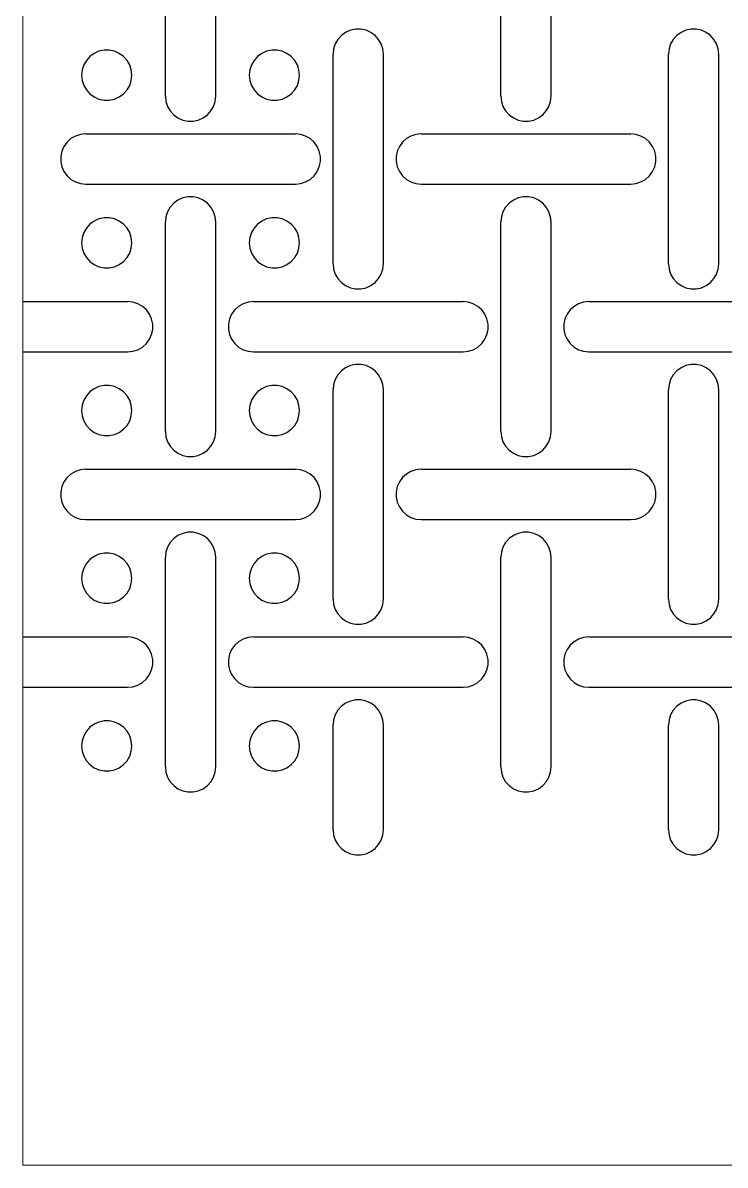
# Model space of a CAD drawing. Header units: metres. Extents: x 0 to 140, y -20 to 220.
# Drawn here: x 0 to 41.9, y -20 to 48.1 of the extents above; entities that cross this region are included whole.
import ezdxf

# ---------------------------------------------------------------- set-up
doc = ezdxf.new("R2010")
doc.units = ezdxf.units.M

msp = doc.modelspace()

# ---------------------------------------------------------------- linework, layer by layer
at = {"lineweight": 0}
for q in [(0, 220), (140, -20)]:
    msp.add_line((0, -20), q, dxfattribs=at)
for p, q in [((8.5, 43.75), (8.5, 56.25)), ((11.5, 43.75), (11.5, 56.25)), ((28.5, 43.75), (28.5, 56.25)), ((31.5, 43.75), (31.5, 56.25)), ((19.843, 47.742), (19.536, 47.677)), ((20.157, 47.742), (19.843, 47.742)), ((20.464, 47.677), (20.157, 47.742)), ((39.843, 47.742), (39.536, 47.677)), ((40.157, 47.742), (39.843, 47.742)), ((40.464, 47.677), (40.157, 47.742)), ((18.786, 47.132), (18.63, 46.86)), ((18.996, 47.365), (18.786, 47.132)), ((19.25, 47.549), (18.996, 47.365)), ((19.536, 47.677), (19.25, 47.549)), ((20.75, 47.549), (20.464, 47.677)), ((21.004, 47.365), (20.75, 47.549)), ((21.214, 47.132), (21.004, 47.365)), ((21.37, 46.86), (21.214, 47.132)), ((38.786, 47.132), (38.63, 46.86)), ((38.996, 47.365), (38.786, 47.132)), ((39.25, 47.549), (38.996, 47.365)), ((39.536, 47.677), (39.25, 47.549)), ((40.75, 47.549), (40.464, 47.677)), ((41.004, 47.365), (40.75, 47.549)), ((41.214, 47.132), (41.004, 47.365)), ((41.37, 46.86), (41.214, 47.132)), ((4.536, 46.427), (4.25, 46.299)), ((4.843, 46.492), (4.536, 46.427)), ((5.157, 46.492), (4.843, 46.492)), ((5.464, 46.427), (5.157, 46.492)), ((5.75, 46.299), (5.464, 46.427)), ((14.536, 46.427), (14.25, 46.299)), ((14.843, 46.492), (14.536, 46.427)), ((15.157, 46.492), (14.843, 46.492)), ((15.464, 46.427), (15.157, 46.492)), ((15.75, 46.299), (15.464, 46.427)), ((18.533, 46.562), (18.5, 46.25)), ((18.63, 46.86), (18.533, 46.562)), ((21.467, 46.562), (21.37, 46.86)), ((21.5, 46.25), (21.467, 46.562)), ((38.533, 46.562), (38.5, 46.25)), ((38.63, 46.86), (38.533, 46.562)), ((41.467, 46.562), (41.37, 46.86)), ((41.5, 46.25), (41.467, 46.562)), ((3.786, 45.882), (3.63, 45.61)), ((3.996, 46.115), (3.786, 45.882)), ((4.25, 46.299), (3.996, 46.115)), ((6.004, 46.115), (5.75, 46.299)), ((6.214, 45.882), (6.004, 46.115)), ((6.37, 45.61), (6.214, 45.882)), ((13.786, 45.882), (13.63, 45.61)), ((13.996, 46.115), (13.786, 45.882)), ((14.25, 46.299), (13.996, 46.115)), ((16.004, 46.115), (15.75, 46.299)), ((16.214, 45.882), (16.004, 46.115)), ((16.37, 45.61), (16.214, 45.882)), ((18.5, 33.75), (18.5, 46.25)), ((21.5, 33.75), (21.5, 46.25)), ((38.5, 33.75), (38.5, 46.25)), ((41.5, 33.75), (41.5, 46.25)), ((3.533, 45.312), (3.5, 45)), ((3.5, 45), (3.533, 44.688)), ((3.63, 45.61), (3.533, 45.312)), ((6.467, 45.312), (6.37, 45.61)), ((6.5, 45), (6.467, 45.312)), ((6.467, 44.688), (6.5, 45)), ((13.533, 45.312), (13.5, 45)), ((13.5, 45), (13.533, 44.688)), ((13.63, 45.61), (13.533, 45.312)), ((16.467, 45.312), (16.37, 45.61)), ((16.5, 45), (16.467, 45.312)), ((16.467, 44.688), (16.5, 45)), ((3.533, 44.688), (3.63, 44.39)), ((3.63, 44.39), (3.786, 44.118)), ((6.214, 44.118), (6.37, 44.39)), ((6.37, 44.39), (6.467, 44.688)), ((13.533, 44.688), (13.63, 44.39)), ((13.63, 44.39), (13.786, 44.118)), ((16.214, 44.118), (16.37, 44.39)), ((16.37, 44.39), (16.467, 44.688)), ((3.786, 44.118), (3.996, 43.885)), ((3.996, 43.885), (4.25, 43.701)), ((4.25, 43.701), (4.536, 43.573)), ((5.464, 43.573), (5.75, 43.701)), ((5.75, 43.701), (6.004, 43.885)), ((6.004, 43.885), (6.214, 44.118)), ((8.5, 43.75), (8.533, 43.438)), ((11.467, 43.438), (11.5, 43.75)), ((13.786, 44.118), (13.996, 43.885)), ((13.996, 43.885), (14.25, 43.701)), ((14.25, 43.701), (14.536, 43.573)), ((15.464, 43.573), (15.75, 43.701)), ((15.75, 43.701), (16.004, 43.885)), ((16.004, 43.885), (16.214, 44.118)), ((28.5, 43.75), (28.533, 43.438)), ((31.467, 43.438), (31.5, 43.75)), ((4.536, 43.573), (4.843, 43.508)), ((4.843, 43.508), (5.157, 43.508)), ((5.157, 43.508), (5.464, 43.573)), ((8.533, 43.438), (8.63, 43.14)), ((8.63, 43.14), (8.786, 42.868)), ((11.214, 42.868), (11.37, 43.14)), ((11.37, 43.14), (11.467, 43.438)), ((14.536, 43.573), (14.843, 43.508)), ((14.843, 43.508), (15.157, 43.508)), ((15.157, 43.508), (15.464, 43.573)), ((28.533, 43.438), (28.63, 43.14)), ((28.63, 43.14), (28.786, 42.868)), ((31.214, 42.868), (31.37, 43.14)), ((31.37, 43.14), (31.467, 43.438)), ((8.786, 42.868), (8.996, 42.635)), ((8.996, 42.635), (9.25, 42.451)), ((9.25, 42.451), (9.536, 42.323)), ((9.536, 42.323), (9.843, 42.258)), ((9.843, 42.258), (10.157, 42.258)), ((10.157, 42.258), (10.464, 42.323)), ((10.464, 42.323), (10.75, 42.451)), ((10.75, 42.451), (11.004, 42.635)), ((11.004, 42.635), (11.214, 42.868)), ((28.786, 42.868), (28.996, 42.635)), ((28.996, 42.635), (29.25, 42.451)), ((29.25, 42.451), (29.536, 42.323)), ((29.536, 42.323), (29.843, 42.258)), ((29.843, 42.258), (30.157, 42.258)), ((30.157, 42.258), (30.464, 42.323)), ((30.464, 42.323), (30.75, 42.451)), ((30.75, 42.451), (31.004, 42.635)), ((31.004, 42.635), (31.214, 42.868)), ((2.635, 41.004), (2.451, 40.75)), ((2.868, 41.214), (2.635, 41.004)), ((3.14, 41.37), (2.868, 41.214)), ((3.438, 41.467), (3.14, 41.37)), ((3.75, 41.5), (3.438, 41.467)), ((3.75, 41.5), (16.25, 41.5)), ((16.562, 41.467), (16.25, 41.5)), ((16.86, 41.37), (16.562, 41.467)), ((17.132, 41.214), (16.86, 41.37)), ((17.365, 41.004), (17.132, 41.214)), ((17.549, 40.75), (17.365, 41.004)), ((22.635, 41.004), (22.451, 40.75)), ((22.868, 41.214), (22.635, 41.004)), ((23.14, 41.37), (22.868, 41.214)), ((23.438, 41.467), (23.14, 41.37)), ((23.75, 41.5), (23.438, 41.467)), ((23.75, 41.5), (36.25, 41.5)), ((36.562, 41.467), (36.25, 41.5)), ((36.86, 41.37), (36.562, 41.467)), ((37.132, 41.214), (36.86, 41.37)), ((37.365, 41.004), (37.132, 41.214)), ((37.549, 40.75), (37.365, 41.004)), ((2.323, 40.464), (2.258, 40.157)), ((2.451, 40.75), (2.323, 40.464)), ((17.677, 40.464), (17.549, 40.75)), ((17.742, 40.157), (17.677, 40.464)), ((22.323, 40.464), (22.258, 40.157)), ((22.451, 40.75), (22.323, 40.464)), ((37.677, 40.464), (37.549, 40.75)), ((37.742, 40.157), (37.677, 40.464)), ((2.258, 40.157), (2.258, 39.843)), ((2.258, 39.843), (2.323, 39.536)), ((2.323, 39.536), (2.451, 39.25)), ((17.549, 39.25), (17.677, 39.536)), ((17.677, 39.536), (17.742, 39.843)), ((17.742, 39.843), (17.742, 40.157)), ((22.258, 40.157), (22.258, 39.843)), ((22.258, 39.843), (22.323, 39.536)), ((22.323, 39.536), (22.451, 39.25)), ((37.549, 39.25), (37.677, 39.536)), ((37.677, 39.536), (37.742, 39.843)), ((37.742, 39.843), (37.742, 40.157)), ((2.451, 39.25), (2.635, 38.996)), ((2.635, 38.996), (2.868, 38.786)), ((17.132, 38.786), (17.365, 38.996)), ((17.365, 38.996), (17.549, 39.25)), ((22.451, 39.25), (22.635, 38.996)), ((22.635, 38.996), (22.868, 38.786)), ((37.132, 38.786), (37.365, 38.996)), ((37.365, 38.996), (37.549, 39.25)), ((2.868, 38.786), (3.14, 38.63)), ((3.14, 38.63), (3.438, 38.533)), ((3.438, 38.533), (3.75, 38.5)), ((3.75, 38.5), (16.25, 38.5)), ((16.25, 38.5), (16.562, 38.533)), ((16.562, 38.533), (16.86, 38.63)), ((16.86, 38.63), (17.132, 38.786)), ((22.868, 38.786), (23.14, 38.63)), ((23.14, 38.63), (23.438, 38.533)), ((23.438, 38.533), (23.75, 38.5)), ((23.75, 38.5), (36.25, 38.5)), ((36.25, 38.5), (36.562, 38.533)), ((36.562, 38.533), (36.86, 38.63)), ((36.86, 38.63), (37.132, 38.786)), ((9.25, 37.549), (8.996, 37.365)), ((9.536, 37.677), (9.25, 37.549)), ((9.843, 37.742), (9.536, 37.677)), ((10.157, 37.742), (9.843, 37.742)), ((10.464, 37.677), (10.157, 37.742)), ((10.75, 37.549), (10.464, 37.677)), ((11.004, 37.365), (10.75, 37.549)), ((29.25, 37.549), (28.996, 37.365)), ((29.536, 37.677), (29.25, 37.549)), ((29.843, 37.742), (29.536, 37.677)), ((30.157, 37.742), (29.843, 37.742)), ((30.464, 37.677), (30.157, 37.742)), ((30.75, 37.549), (30.464, 37.677)), ((31.004, 37.365), (30.75, 37.549)), ((8.63, 36.86), (8.533, 36.562)), ((8.786, 37.132), (8.63, 36.86)), ((8.996, 37.365), (8.786, 37.132)), ((11.214, 37.132), (11.004, 37.365)), ((11.37, 36.86), (11.214, 37.132)), ((11.467, 36.562), (11.37, 36.86)), ((28.63, 36.86), (28.533, 36.562)), ((28.786, 37.132), (28.63, 36.86)), ((28.996, 37.365), (28.786, 37.132)), ((31.214, 37.132), (31.004, 37.365)), ((31.37, 36.86), (31.214, 37.132)), ((31.467, 36.562), (31.37, 36.86)), ((3.996, 36.115), (3.786, 35.882)), ((4.25, 36.299), (3.996, 36.115)), ((4.536, 36.427), (4.25, 36.299)), ((4.843, 36.492), (4.536, 36.427)), ((5.157, 36.492), (4.843, 36.492)), ((5.464, 36.427), (5.157, 36.492)), ((5.75, 36.299), (5.464, 36.427)), ((6.004, 36.115), (5.75, 36.299)), ((6.214, 35.882), (6.004, 36.115)), ((8.533, 36.562), (8.5, 36.25)), ((8.5, 23.75), (8.5, 36.25)), ((11.5, 36.25), (11.467, 36.562)), ((11.5, 23.75), (11.5, 36.25)), ((13.996, 36.115), (13.786, 35.882)), ((14.25, 36.299), (13.996, 36.115)), ((14.536, 36.427), (14.25, 36.299)), ((14.843, 36.492), (14.536, 36.427)), ((15.157, 36.492), (14.843, 36.492)), ((15.464, 36.427), (15.157, 36.492)), ((15.75, 36.299), (15.464, 36.427)), ((16.004, 36.115), (15.75, 36.299)), ((16.214, 35.882), (16.004, 36.115)), ((28.533, 36.562), (28.5, 36.25)), ((28.5, 23.75), (28.5, 36.25)), ((31.5, 36.25), (31.467, 36.562)), ((31.5, 23.75), (31.5, 36.25)), ((3.63, 35.61), (3.533, 35.312)), ((3.786, 35.882), (3.63, 35.61)), ((6.37, 35.61), (6.214, 35.882)), ((6.467, 35.312), (6.37, 35.61)), ((13.63, 35.61), (13.533, 35.312)), ((13.786, 35.882), (13.63, 35.61)), ((16.37, 35.61), (16.214, 35.882)), ((16.467, 35.312), (16.37, 35.61)), ((3.533, 35.312), (3.5, 35)), ((3.5, 35), (3.533, 34.688)), ((6.5, 35), (6.467, 35.312)), ((6.467, 34.688), (6.5, 35)), ((13.533, 35.312), (13.5, 35)), ((13.5, 35), (13.533, 34.688)), ((16.5, 35), (16.467, 35.312)), ((16.467, 34.688), (16.5, 35)), ((3.533, 34.688), (3.63, 34.39)), ((3.63, 34.39), (3.786, 34.118)), ((3.786, 34.118), (3.996, 33.885)), ((6.004, 33.885), (6.214, 34.118)), ((6.214, 34.118), (6.37, 34.39)), ((6.37, 34.39), (6.467, 34.688)), ((13.533, 34.688), (13.63, 34.39)), ((13.63, 34.39), (13.786, 34.118)), ((13.786, 34.118), (13.996, 33.885)), ((16.004, 33.885), (16.214, 34.118)), ((16.214, 34.118), (16.37, 34.39)), ((16.37, 34.39), (16.467, 34.688)), ((3.996, 33.885), (4.25, 33.701)), ((4.25, 33.701), (4.536, 33.573)), ((4.536, 33.573), (4.843, 33.508)), ((4.843, 33.508), (5.157, 33.508)), ((5.157, 33.508), (5.464, 33.573)), ((5.464, 33.573), (5.75, 33.701)), ((5.75, 33.701), (6.004, 33.885)), ((13.996, 33.885), (14.25, 33.701)), ((14.25, 33.701), (14.536, 33.573)), ((14.536, 33.573), (14.843, 33.508)), ((14.843, 33.508), (15.157, 33.508)), ((15.157, 33.508), (15.464, 33.573)), ((15.464, 33.573), (15.75, 33.701)), ((15.75, 33.701), (16.004, 33.885)), ((18.5, 33.75), (18.533, 33.438)), ((18.533, 33.438), (18.63, 33.14)), ((21.37, 33.14), (21.467, 33.438)), ((21.467, 33.438), (21.5, 33.75)), ((38.5, 33.75), (38.533, 33.438)), ((38.533, 33.438), (38.63, 33.14)), ((41.37, 33.14), (41.467, 33.438)), ((41.467, 33.438), (41.5, 33.75)), ((18.63, 33.14), (18.786, 32.868)), ((18.786, 32.868), (18.996, 32.635)), ((21.004, 32.635), (21.214, 32.868)), ((21.214, 32.868), (21.37, 33.14)), ((38.63, 33.14), (38.786, 32.868)), ((38.786, 32.868), (38.996, 32.635)), ((41.004, 32.635), (41.214, 32.868)), ((41.214, 32.868), (41.37, 33.14)), ((18.996, 32.635), (19.25, 32.451)), ((19.25, 32.451), (19.536, 32.323)), ((19.536, 32.323), (19.843, 32.258)), ((19.843, 32.258), (20.157, 32.258)), ((20.157, 32.258), (20.464, 32.323)), ((20.464, 32.323), (20.75, 32.451)), ((20.75, 32.451), (21.004, 32.635)), ((38.996, 32.635), (39.25, 32.451)), ((39.25, 32.451), (39.536, 32.323)), ((39.536, 32.323), (39.843, 32.258)), ((39.843, 32.258), (40.157, 32.258)), ((40.157, 32.258), (40.464, 32.323)), ((40.464, 32.323), (40.75, 32.451)), ((40.75, 32.451), (41.004, 32.635)), ((0, 31.5), (6.25, 31.5)), ((6.562, 31.467), (6.25, 31.5)), ((6.86, 31.37), (6.562, 31.467)), ((7.132, 31.214), (6.86, 31.37)), ((13.14, 31.37), (12.868, 31.214)), ((13.438, 31.467), (13.14, 31.37)), ((13.75, 31.5), (13.438, 31.467)), ((13.75, 31.5), (26.25, 31.5)), ((26.562, 31.467), (26.25, 31.5)), ((26.86, 31.37), (26.562, 31.467)), ((27.132, 31.214), (26.86, 31.37)), ((33.14, 31.37), (32.868, 31.214)), ((33.438, 31.467), (33.14, 31.37)), ((33.75, 31.5), (33.438, 31.467)), ((33.75, 31.5), (46.25, 31.5)), ((7.365, 31.004), (7.132, 31.214)), ((7.549, 30.75), (7.365, 31.004)), ((7.677, 30.464), (7.549, 30.75)), ((12.451, 30.75), (12.323, 30.464)), ((12.635, 31.004), (12.451, 30.75)), ((12.868, 31.214), (12.635, 31.004)), ((27.365, 31.004), (27.132, 31.214)), ((27.549, 30.75), (27.365, 31.004)), ((27.677, 30.464), (27.549, 30.75)), ((32.451, 30.75), (32.323, 30.464)), ((32.635, 31.004), (32.451, 30.75)), ((32.868, 31.214), (32.635, 31.004)), ((7.742, 30.157), (7.677, 30.464)), ((7.742, 29.843), (7.742, 30.157)), ((12.323, 30.464), (12.258, 30.157)), ((12.258, 30.157), (12.258, 29.843)), ((27.742, 30.157), (27.677, 30.464)), ((27.742, 29.843), (27.742, 30.157)), ((32.323, 30.464), (32.258, 30.157)), ((32.258, 30.157), (32.258, 29.843)), ((7.549, 29.25), (7.677, 29.536)), ((7.677, 29.536), (7.742, 29.843)), ((12.258, 29.843), (12.323, 29.536)), ((12.323, 29.536), (12.451, 29.25)), ((27.549, 29.25), (27.677, 29.536)), ((27.677, 29.536), (27.742, 29.843)), ((32.258, 29.843), (32.323, 29.536)), ((32.323, 29.536), (32.451, 29.25)), ((6.562, 28.533), (6.86, 28.63)), ((6.86, 28.63), (7.132, 28.786)), ((7.132, 28.786), (7.365, 28.996)), ((7.365, 28.996), (7.549, 29.25)), ((12.451, 29.25), (12.635, 28.996)), ((12.635, 28.996), (12.868, 28.786)), ((12.868, 28.786), (13.14, 28.63)), ((13.14, 28.63), (13.438, 28.533)), ((26.562, 28.533), (26.86, 28.63)), ((26.86, 28.63), (27.132, 28.786)), ((27.132, 28.786), (27.365, 28.996)), ((27.365, 28.996), (27.549, 29.25)), ((32.451, 29.25), (32.635, 28.996)), ((32.635, 28.996), (32.868, 28.786)), ((32.868, 28.786), (33.14, 28.63)), ((33.14, 28.63), (33.438, 28.533)), ((0, 28.5), (6.25, 28.5)), ((6.25, 28.5), (6.562, 28.533)), ((13.438, 28.533), (13.75, 28.5)), ((13.75, 28.5), (26.25, 28.5)), ((26.25, 28.5), (26.562, 28.533)), ((33.438, 28.533), (33.75, 28.5)), ((33.75, 28.5), (46.25, 28.5)), ((18.996, 27.365), (18.786, 27.132)), ((19.25, 27.549), (18.996, 27.365)), ((19.536, 27.677), (19.25, 27.549)), ((19.843, 27.742), (19.536, 27.677)), ((20.157, 27.742), (19.843, 27.742)), ((20.464, 27.677), (20.157, 27.742)), ((20.75, 27.549), (20.464, 27.677)), ((21.004, 27.365), (20.75, 27.549)), ((21.214, 27.132), (21.004, 27.365)), ((38.996, 27.365), (38.786, 27.132)), ((39.25, 27.549), (38.996, 27.365)), ((39.536, 27.677), (39.25, 27.549)), ((39.843, 27.742), (39.536, 27.677)), ((40.157, 27.742), (39.843, 27.742)), ((40.464, 27.677), (40.157, 27.742)), ((40.75, 27.549), (40.464, 27.677)), ((41.004, 27.365), (40.75, 27.549)), ((41.214, 27.132), (41.004, 27.365)), ((18.63, 26.86), (18.533, 26.562)), ((18.786, 27.132), (18.63, 26.86)), ((21.37, 26.86), (21.214, 27.132)), ((21.467, 26.562), (21.37, 26.86)), ((38.63, 26.86), (38.533, 26.562)), ((38.786, 27.132), (38.63, 26.86)), ((41.37, 26.86), (41.214, 27.132)), ((41.467, 26.562), (41.37, 26.86)), ((3.996, 26.115), (3.786, 25.882)), ((4.25, 26.299), (3.996, 26.115)), ((4.536, 26.427), (4.25, 26.299)), ((4.843, 26.492), (4.536, 26.427)), ((5.157, 26.492), (4.843, 26.492)), ((5.464, 26.427), (5.157, 26.492)), ((5.75, 26.299), (5.464, 26.427)), ((6.004, 26.115), (5.75, 26.299)), ((6.214, 25.882), (6.004, 26.115)), ((13.996, 26.115), (13.786, 25.882)), ((14.25, 26.299), (13.996, 26.115)), ((14.536, 26.427), (14.25, 26.299)), ((14.843, 26.492), (14.536, 26.427)), ((15.157, 26.492), (14.843, 26.492)), ((15.464, 26.427), (15.157, 26.492)), ((15.75, 26.299), (15.464, 26.427)), ((16.004, 26.115), (15.75, 26.299)), ((16.214, 25.882), (16.004, 26.115)), ((18.533, 26.562), (18.5, 26.25)), ((18.5, 13.75), (18.5, 26.25)), ((21.5, 26.25), (21.467, 26.562)), ((21.5, 13.75), (21.5, 26.25)), ((38.533, 26.562), (38.5, 26.25)), ((38.5, 13.75), (38.5, 26.25)), ((41.5, 26.25), (41.467, 26.562)), ((41.5, 13.75), (41.5, 26.25)), ((3.533, 25.312), (3.5, 25)), ((3.63, 25.61), (3.533, 25.312)), ((3.786, 25.882), (3.63, 25.61)), ((6.37, 25.61), (6.214, 25.882)), ((6.467, 25.312), (6.37, 25.61)), ((6.5, 25), (6.467, 25.312)), ((13.533, 25.312), (13.5, 25)), ((13.63, 25.61), (13.533, 25.312)), ((13.786, 25.882), (13.63, 25.61)), ((16.37, 25.61), (16.214, 25.882)), ((16.467, 25.312), (16.37, 25.61)), ((16.5, 25), (16.467, 25.312)), ((3.5, 25), (3.533, 24.688)), ((3.533, 24.688), (3.63, 24.39)), ((6.37, 24.39), (6.467, 24.688)), ((6.467, 24.688), (6.5, 25)), ((13.5, 25), (13.533, 24.688)), ((13.533, 24.688), (13.63, 24.39)), ((16.37, 24.39), (16.467, 24.688)), ((16.467, 24.688), (16.5, 25)), ((3.63, 24.39), (3.786, 24.118)), ((3.786, 24.118), (3.996, 23.885)), ((3.996, 23.885), (4.25, 23.701)), ((5.75, 23.701), (6.004, 23.885)), ((6.004, 23.885), (6.214, 24.118)), ((6.214, 24.118), (6.37, 24.39)), ((13.63, 24.39), (13.786, 24.118)), ((13.786, 24.118), (13.996, 23.885)), ((13.996, 23.885), (14.25, 23.701)), ((15.75, 23.701), (16.004, 23.885)), ((16.004, 23.885), (16.214, 24.118)), ((16.214, 24.118), (16.37, 24.39)), ((4.25, 23.701), (4.536, 23.573)), ((4.536, 23.573), (4.843, 23.508)), ((4.843, 23.508), (5.157, 23.508)), ((5.157, 23.508), (5.464, 23.573)), ((5.464, 23.573), (5.75, 23.701)), ((8.5, 23.75), (8.533, 23.438)), ((8.533, 23.438), (8.63, 23.14)), ((11.37, 23.14), (11.467, 23.438)), ((11.467, 23.438), (11.5, 23.75)), ((14.25, 23.701), (14.536, 23.573)), ((14.536, 23.573), (14.843, 23.508)), ((14.843, 23.508), (15.157, 23.508)), ((15.157, 23.508), (15.464, 23.573)), ((15.464, 23.573), (15.75, 23.701)), ((28.5, 23.75), (28.533, 23.438)), ((28.533, 23.438), (28.63, 23.14)), ((31.37, 23.14), (31.467, 23.438)), ((31.467, 23.438), (31.5, 23.75)), ((8.63, 23.14), (8.786, 22.868)), ((8.786, 22.868), (8.996, 22.635)), ((8.996, 22.635), (9.25, 22.451)), ((10.75, 22.451), (11.004, 22.635)), ((11.004, 22.635), (11.214, 22.868)), ((11.214, 22.868), (11.37, 23.14)), ((28.63, 23.14), (28.786, 22.868)), ((28.786, 22.868), (28.996, 22.635)), ((28.996, 22.635), (29.25, 22.451)), ((30.75, 22.451), (31.004, 22.635)), ((31.004, 22.635), (31.214, 22.868)), ((31.214, 22.868), (31.37, 23.14)), ((9.25, 22.451), (9.536, 22.323)), ((9.536, 22.323), (9.843, 22.258)), ((9.843, 22.258), (10.157, 22.258)), ((10.157, 22.258), (10.464, 22.323)), ((10.464, 22.323), (10.75, 22.451)), ((29.25, 22.451), (29.536, 22.323)), ((29.536, 22.323), (29.843, 22.258)), ((29.843, 22.258), (30.157, 22.258)), ((30.157, 22.258), (30.464, 22.323)), ((30.464, 22.323), (30.75, 22.451)), ((2.868, 21.214), (2.635, 21.004)), ((3.14, 21.37), (2.868, 21.214)), ((3.438, 21.467), (3.14, 21.37)), ((3.75, 21.5), (3.438, 21.467)), ((3.75, 21.5), (16.25, 21.5)), ((16.562, 21.467), (16.25, 21.5)), ((16.86, 21.37), (16.562, 21.467)), ((17.132, 21.214), (16.86, 21.37)), ((17.365, 21.004), (17.132, 21.214)), ((22.868, 21.214), (22.635, 21.004)), ((23.14, 21.37), (22.868, 21.214)), ((23.438, 21.467), (23.14, 21.37)), ((23.75, 21.5), (23.438, 21.467)), ((23.75, 21.5), (36.25, 21.5)), ((36.562, 21.467), (36.25, 21.5)), ((36.86, 21.37), (36.562, 21.467)), ((37.132, 21.214), (36.86, 21.37)), ((37.365, 21.004), (37.132, 21.214)), ((2.323, 20.464), (2.258, 20.157)), ((2.451, 20.75), (2.323, 20.464)), ((2.635, 21.004), (2.451, 20.75)), ((17.549, 20.75), (17.365, 21.004)), ((17.677, 20.464), (17.549, 20.75)), ((17.742, 20.157), (17.677, 20.464)), ((22.323, 20.464), (22.258, 20.157)), ((22.451, 20.75), (22.323, 20.464)), ((22.635, 21.004), (22.451, 20.75)), ((37.549, 20.75), (37.365, 21.004)), ((37.677, 20.464), (37.549, 20.75)), ((37.742, 20.157), (37.677, 20.464)), ((2.258, 20.157), (2.258, 19.843)), ((2.258, 19.843), (2.323, 19.536)), ((17.677, 19.536), (17.742, 19.843)), ((17.742, 19.843), (17.742, 20.157)), ((22.258, 20.157), (22.258, 19.843)), ((22.258, 19.843), (22.323, 19.536)), ((37.677, 19.536), (37.742, 19.843)), ((37.742, 19.843), (37.742, 20.157)), ((2.323, 19.536), (2.451, 19.25)), ((2.451, 19.25), (2.635, 18.996)), ((17.365, 18.996), (17.549, 19.25)), ((17.549, 19.25), (17.677, 19.536)), ((22.323, 19.536), (22.451, 19.25)), ((22.451, 19.25), (22.635, 18.996)), ((37.365, 18.996), (37.549, 19.25)), ((37.549, 19.25), (37.677, 19.536)), ((2.635, 18.996), (2.868, 18.786)), ((2.868, 18.786), (3.14, 18.63)), ((3.14, 18.63), (3.438, 18.533)), ((3.438, 18.533), (3.75, 18.5)), ((3.75, 18.5), (16.25, 18.5)), ((16.25, 18.5), (16.562, 18.533)), ((16.562, 18.533), (16.86, 18.63)), ((16.86, 18.63), (17.132, 18.786)), ((17.132, 18.786), (17.365, 18.996)), ((22.635, 18.996), (22.868, 18.786)), ((22.868, 18.786), (23.14, 18.63)), ((23.14, 18.63), (23.438, 18.533)), ((23.438, 18.533), (23.75, 18.5)), ((23.75, 18.5), (36.25, 18.5)), ((36.25, 18.5), (36.562, 18.533)), ((36.562, 18.533), (36.86, 18.63)), ((36.86, 18.63), (37.132, 18.786)), ((37.132, 18.786), (37.365, 18.996)), ((9.843, 17.742), (9.536, 17.677)), ((10.157, 17.742), (9.843, 17.742)), ((10.464, 17.677), (10.157, 17.742)), ((29.843, 17.742), (29.536, 17.677)), ((30.157, 17.742), (29.843, 17.742)), ((30.464, 17.677), (30.157, 17.742)), ((8.786, 17.132), (8.63, 16.86)), ((8.996, 17.365), (8.786, 17.132)), ((9.25, 17.549), (8.996, 17.365)), ((9.536, 17.677), (9.25, 17.549)), ((10.75, 17.549), (10.464, 17.677)), ((11.004, 17.365), (10.75, 17.549)), ((11.214, 17.132), (11.004, 17.365)), ((11.37, 16.86), (11.214, 17.132)), ((28.786, 17.132), (28.63, 16.86)), ((28.996, 17.365), (28.786, 17.132)), ((29.25, 17.549), (28.996, 17.365)), ((29.536, 17.677), (29.25, 17.549)), ((30.75, 17.549), (30.464, 17.677)), ((31.004, 17.365), (30.75, 17.549)), ((31.214, 17.132), (31.004, 17.365)), ((31.37, 16.86), (31.214, 17.132)), ((4.536, 16.427), (4.25, 16.299)), ((4.843, 16.492), (4.536, 16.427)), ((5.157, 16.492), (4.843, 16.492)), ((5.464, 16.427), (5.157, 16.492)), ((5.75, 16.299), (5.464, 16.427)), ((8.533, 16.562), (8.5, 16.25)), ((8.63, 16.86), (8.533, 16.562)), ((11.467, 16.562), (11.37, 16.86)), ((11.5, 16.25), (11.467, 16.562)), ((14.536, 16.427), (14.25, 16.299)), ((14.843, 16.492), (14.536, 16.427)), ((15.157, 16.492), (14.843, 16.492)), ((15.464, 16.427), (15.157, 16.492)), ((15.75, 16.299), (15.464, 16.427)), ((28.533, 16.562), (28.5, 16.25)), ((28.63, 16.86), (28.533, 16.562)), ((31.467, 16.562), (31.37, 16.86)), ((31.5, 16.25), (31.467, 16.562)), ((3.786, 15.882), (3.63, 15.61)), ((3.996, 16.115), (3.786, 15.882)), ((4.25, 16.299), (3.996, 16.115)), ((6.004, 16.115), (5.75, 16.299)), ((6.214, 15.882), (6.004, 16.115)), ((6.37, 15.61), (6.214, 15.882)), ((8.5, 3.75), (8.5, 16.25)), ((11.5, 3.75), (11.5, 16.25)), ((13.786, 15.882), (13.63, 15.61)), ((13.996, 16.115), (13.786, 15.882)), ((14.25, 16.299), (13.996, 16.115)), ((16.004, 16.115), (15.75, 16.299)), ((16.214, 15.882), (16.004, 16.115)), ((16.37, 15.61), (16.214, 15.882)), ((28.5, 3.75), (28.5, 16.25)), ((31.5, 3.75), (31.5, 16.25)), ((3.533, 15.312), (3.5, 15)), ((3.5, 15), (3.533, 14.688)), ((3.63, 15.61), (3.533, 15.312)), ((6.467, 15.312), (6.37, 15.61)), ((6.5, 15), (6.467, 15.312)), ((6.467, 14.688), (6.5, 15)), ((13.533, 15.312), (13.5, 15)), ((13.5, 15), (13.533, 14.688)), ((13.63, 15.61), (13.533, 15.312)), ((16.467, 15.312), (16.37, 15.61)), ((16.5, 15), (16.467, 15.312)), ((16.467, 14.688), (16.5, 15)), ((3.533, 14.688), (3.63, 14.39)), ((3.63, 14.39), (3.786, 14.118)), ((6.214, 14.118), (6.37, 14.39)), ((6.37, 14.39), (6.467, 14.688)), ((13.533, 14.688), (13.63, 14.39)), ((13.63, 14.39), (13.786, 14.118)), ((16.214, 14.118), (16.37, 14.39)), ((16.37, 14.39), (16.467, 14.688)), ((3.786, 14.118), (3.996, 13.885)), ((3.996, 13.885), (4.25, 13.701)), ((4.25, 13.701), (4.536, 13.573)), ((5.464, 13.573), (5.75, 13.701)), ((5.75, 13.701), (6.004, 13.885)), ((6.004, 13.885), (6.214, 14.118)), ((13.786, 14.118), (13.996, 13.885)), ((13.996, 13.885), (14.25, 13.701)), ((14.25, 13.701), (14.536, 13.573)), ((15.464, 13.573), (15.75, 13.701)), ((15.75, 13.701), (16.004, 13.885)), ((16.004, 13.885), (16.214, 14.118)), ((18.5, 13.75), (18.533, 13.438)), ((21.467, 13.438), (21.5, 13.75)), ((38.5, 13.75), (38.533, 13.438)), ((41.467, 13.438), (41.5, 13.75)), ((4.536, 13.573), (4.843, 13.508)), ((4.843, 13.508), (5.157, 13.508)), ((5.157, 13.508), (5.464, 13.573)), ((14.536, 13.573), (14.843, 13.508)), ((14.843, 13.508), (15.157, 13.508)), ((15.157, 13.508), (15.464, 13.573)), ((18.533, 13.438), (18.63, 13.14)), ((18.63, 13.14), (18.786, 12.868)), ((21.214, 12.868), (21.37, 13.14)), ((21.37, 13.14), (21.467, 13.438)), ((38.533, 13.438), (38.63, 13.14)), ((38.63, 13.14), (38.786, 12.868)), ((41.214, 12.868), (41.37, 13.14)), ((41.37, 13.14), (41.467, 13.438)), ((18.786, 12.868), (18.996, 12.635)), ((18.996, 12.635), (19.25, 12.451)), ((19.25, 12.451), (19.536, 12.323)), ((19.536, 12.323), (19.843, 12.258)), ((20.157, 12.258), (20.464, 12.323)), ((20.464, 12.323), (20.75, 12.451)), ((20.75, 12.451), (21.004, 12.635)), ((21.004, 12.635), (21.214, 12.868)), ((38.786, 12.868), (38.996, 12.635)), ((38.996, 12.635), (39.25, 12.451)), ((39.25, 12.451), (39.536, 12.323)), ((39.536, 12.323), (39.843, 12.258)), ((40.157, 12.258), (40.464, 12.323)), ((40.464, 12.323), (40.75, 12.451)), ((40.75, 12.451), (41.004, 12.635)), ((41.004, 12.635), (41.214, 12.868)), ((19.843, 12.258), (20.157, 12.258)), ((39.843, 12.258), (40.157, 12.258)), ((0, 11.5), (6.25, 11.5)), ((6.562, 11.467), (6.25, 11.5)), ((6.86, 11.37), (6.562, 11.467)), ((7.132, 11.214), (6.86, 11.37)), ((7.365, 11.004), (7.132, 11.214)), ((7.549, 10.75), (7.365, 11.004)), ((12.635, 11.004), (12.451, 10.75)), ((12.868, 11.214), (12.635, 11.004)), ((13.14, 11.37), (12.868, 11.214)), ((13.438, 11.467), (13.14, 11.37)), ((13.75, 11.5), (13.438, 11.467)), ((13.75, 11.5), (26.25, 11.5)), ((26.562, 11.467), (26.25, 11.5)), ((26.86, 11.37), (26.562, 11.467)), ((27.132, 11.214), (26.86, 11.37)), ((27.365, 11.004), (27.132, 11.214)), ((27.549, 10.75), (27.365, 11.004)), ((32.635, 11.004), (32.451, 10.75)), ((32.868, 11.214), (32.635, 11.004)), ((33.14, 11.37), (32.868, 11.214)), ((33.438, 11.467), (33.14, 11.37)), ((33.75, 11.5), (33.438, 11.467)), ((33.75, 11.5), (46.25, 11.5)), ((7.677, 10.464), (7.549, 10.75)), ((7.742, 10.157), (7.677, 10.464)), ((12.323, 10.464), (12.258, 10.157)), ((12.451, 10.75), (12.323, 10.464)), ((27.677, 10.464), (27.549, 10.75)), ((27.742, 10.157), (27.677, 10.464)), ((32.323, 10.464), (32.258, 10.157)), ((32.451, 10.75), (32.323, 10.464)), ((7.677, 9.536), (7.742, 9.843)), ((7.742, 9.843), (7.742, 10.157)), ((12.258, 10.157), (12.258, 9.843)), ((12.258, 9.843), (12.323, 9.536)), ((27.677, 9.536), (27.742, 9.843)), ((27.742, 9.843), (27.742, 10.157)), ((32.258, 10.157), (32.258, 9.843)), ((32.258, 9.843), (32.323, 9.536)), ((7.132, 8.786), (7.365, 8.996)), ((7.365, 8.996), (7.549, 9.25)), ((7.549, 9.25), (7.677, 9.536)), ((12.323, 9.536), (12.451, 9.25)), ((12.451, 9.25), (12.635, 8.996)), ((12.635, 8.996), (12.868, 8.786)), ((27.132, 8.786), (27.365, 8.996)), ((27.365, 8.996), (27.549, 9.25)), ((27.549, 9.25), (27.677, 9.536)), ((32.323, 9.536), (32.451, 9.25)), ((32.451, 9.25), (32.635, 8.996)), ((32.635, 8.996), (32.868, 8.786)), ((0, 8.5), (6.25, 8.5)), ((6.25, 8.5), (6.562, 8.533)), ((6.562, 8.533), (6.86, 8.63)), ((6.86, 8.63), (7.132, 8.786)), ((12.868, 8.786), (13.14, 8.63)), ((13.14, 8.63), (13.438, 8.533)), ((13.438, 8.533), (13.75, 8.5)), ((13.75, 8.5), (26.25, 8.5)), ((26.25, 8.5), (26.562, 8.533)), ((26.562, 8.533), (26.86, 8.63)), ((26.86, 8.63), (27.132, 8.786)), ((32.868, 8.786), (33.14, 8.63)), ((33.14, 8.63), (33.438, 8.533)), ((33.438, 8.533), (33.75, 8.5)), ((33.75, 8.5), (46.25, 8.5)), ((19.25, 7.549), (18.996, 7.365)), ((19.536, 7.677), (19.25, 7.549)), ((19.843, 7.742), (19.536, 7.677)), ((20.157, 7.742), (19.843, 7.742)), ((20.464, 7.677), (20.157, 7.742)), ((20.75, 7.549), (20.464, 7.677)), ((21.004, 7.365), (20.75, 7.549)), ((39.25, 7.549), (38.996, 7.365)), ((39.536, 7.677), (39.25, 7.549)), ((39.843, 7.742), (39.536, 7.677)), ((40.157, 7.742), (39.843, 7.742)), ((40.464, 7.677), (40.157, 7.742)), ((40.75, 7.549), (40.464, 7.677)), ((41.004, 7.365), (40.75, 7.549)), ((18.63, 6.86), (18.533, 6.562)), ((18.786, 7.132), (18.63, 6.86)), ((18.996, 7.365), (18.786, 7.132)), ((21.214, 7.132), (21.004, 7.365)), ((21.37, 6.86), (21.214, 7.132)), ((21.467, 6.562), (21.37, 6.86)), ((38.63, 6.86), (38.533, 6.562)), ((38.786, 7.132), (38.63, 6.86)), ((38.996, 7.365), (38.786, 7.132)), ((41.214, 7.132), (41.004, 7.365)), ((41.37, 6.86), (41.214, 7.132)), ((41.467, 6.562), (41.37, 6.86)), ((4.25, 6.299), (3.996, 6.115)), ((4.536, 6.427), (4.25, 6.299)), ((4.843, 6.492), (4.536, 6.427)), ((5.157, 6.492), (4.843, 6.492)), ((5.464, 6.427), (5.157, 6.492)), ((5.75, 6.299), (5.464, 6.427)), ((6.004, 6.115), (5.75, 6.299)), ((14.25, 6.299), (13.996, 6.115)), ((14.536, 6.427), (14.25, 6.299)), ((14.843, 6.492), (14.536, 6.427)), ((15.157, 6.492), (14.843, 6.492)), ((15.464, 6.427), (15.157, 6.492)), ((15.75, 6.299), (15.464, 6.427)), ((16.004, 6.115), (15.75, 6.299)), ((18.533, 6.562), (18.5, 6.25)), ((18.5, 0), (18.5, 6.25)), ((21.5, 6.25), (21.467, 6.562)), ((21.5, 0), (21.5, 6.25)), ((38.533, 6.562), (38.5, 6.25)), ((38.5, 0), (38.5, 6.25)), ((41.5, 6.25), (41.467, 6.562)), ((41.5, 0), (41.5, 6.25)), ((3.63, 5.61), (3.533, 5.312)), ((3.786, 5.882), (3.63, 5.61)), ((3.996, 6.115), (3.786, 5.882)), ((6.214, 5.882), (6.004, 6.115)), ((6.37, 5.61), (6.214, 5.882)), ((6.467, 5.312), (6.37, 5.61)), ((13.63, 5.61), (13.533, 5.312)), ((13.786, 5.882), (13.63, 5.61)), ((13.996, 6.115), (13.786, 5.882)), ((16.214, 5.882), (16.004, 6.115)), ((16.37, 5.61), (16.214, 5.882)), ((16.467, 5.312), (16.37, 5.61)), ((3.533, 5.312), (3.5, 5)), ((3.5, 5), (3.533, 4.688)), ((6.5, 5), (6.467, 5.312)), ((6.467, 4.688), (6.5, 5)), ((13.533, 5.312), (13.5, 5)), ((13.5, 5), (13.533, 4.688)), ((16.5, 5), (16.467, 5.312)), ((16.467, 4.688), (16.5, 5)), ((3.533, 4.688), (3.63, 4.39)), ((3.63, 4.39), (3.786, 4.118)), ((3.786, 4.118), (3.996, 3.885)), ((6.004, 3.885), (6.214, 4.118)), ((6.214, 4.118), (6.37, 4.39)), ((6.37, 4.39), (6.467, 4.688)), ((13.533, 4.688), (13.63, 4.39)), ((13.63, 4.39), (13.786, 4.118)), ((13.786, 4.118), (13.996, 3.885)), ((16.004, 3.885), (16.214, 4.118)), ((16.214, 4.118), (16.37, 4.39)), ((16.37, 4.39), (16.467, 4.688)), ((3.996, 3.885), (4.25, 3.701)), ((4.25, 3.701), (4.536, 3.573)), ((4.536, 3.573), (4.843, 3.508)), ((4.843, 3.508), (5.157, 3.508)), ((5.157, 3.508), (5.464, 3.573)), ((5.464, 3.573), (5.75, 3.701)), ((5.75, 3.701), (6.004, 3.885)), ((8.5, 3.75), (8.533, 3.438)), ((8.533, 3.438), (8.63, 3.14)), ((11.37, 3.14), (11.467, 3.438)), ((11.467, 3.438), (11.5, 3.75)), ((13.996, 3.885), (14.25, 3.701)), ((14.25, 3.701), (14.536, 3.573)), ((14.536, 3.573), (14.843, 3.508)), ((14.843, 3.508), (15.157, 3.508)), ((15.157, 3.508), (15.464, 3.573)), ((15.464, 3.573), (15.75, 3.701)), ((15.75, 3.701), (16.004, 3.885)), ((28.5, 3.75), (28.533, 3.438)), ((28.533, 3.438), (28.63, 3.14)), ((31.37, 3.14), (31.467, 3.438)), ((31.467, 3.438), (31.5, 3.75)), ((8.63, 3.14), (8.786, 2.868)), ((8.786, 2.868), (8.996, 2.635)), ((11.004, 2.635), (11.214, 2.868)), ((11.214, 2.868), (11.37, 3.14)), ((28.63, 3.14), (28.786, 2.868)), ((28.786, 2.868), (28.996, 2.635)), ((31.004, 2.635), (31.214, 2.868)), ((31.214, 2.868), (31.37, 3.14)), ((8.996, 2.635), (9.25, 2.451)), ((9.25, 2.451), (9.536, 2.323)), ((9.536, 2.323), (9.843, 2.258)), ((9.843, 2.258), (10.157, 2.258)), ((10.157, 2.258), (10.464, 2.323)), ((10.464, 2.323), (10.75, 2.451)), ((10.75, 2.451), (11.004, 2.635)), ((28.996, 2.635), (29.25, 2.451)), ((29.25, 2.451), (29.536, 2.323)), ((29.536, 2.323), (29.843, 2.258)), ((29.843, 2.258), (30.157, 2.258)), ((30.157, 2.258), (30.464, 2.323)), ((30.464, 2.323), (30.75, 2.451)), ((30.75, 2.451), (31.004, 2.635)), ((18.5, 0), (18.533, -0.312)), ((38.5, 0), (38.533, -0.312)), ((18.533, -0.312), (18.63, -0.61)), ((18.63, -0.61), (18.786, -0.882)), ((21.214, -0.882), (21.37, -0.61)), ((21.37, -0.61), (21.467, -0.312)), ((21.467, -0.312), (21.5, 0)), ((38.533, -0.312), (38.63, -0.61)), ((38.63, -0.61), (38.786, -0.882)), ((41.214, -0.882), (41.37, -0.61)), ((41.37, -0.61), (41.467, -0.312)), ((41.467, -0.312), (41.5, 0)), ((18.786, -0.882), (18.996, -1.115)), ((18.996, -1.115), (19.25, -1.299)), ((19.25, -1.299), (19.536, -1.427)), ((20.464, -1.427), (20.75, -1.299)), ((20.75, -1.299), (21.004, -1.115)), ((21.004, -1.115), (21.214, -0.882)), ((38.786, -0.882), (38.996, -1.115)), ((38.996, -1.115), (39.25, -1.299)), ((39.25, -1.299), (39.536, -1.427)), ((40.464, -1.427), (40.75, -1.299)), ((40.75, -1.299), (41.004, -1.115)), ((41.004, -1.115), (41.214, -0.882)), ((19.536, -1.427), (19.843, -1.492)), ((19.843, -1.492), (20.157, -1.492)), ((20.157, -1.492), (20.464, -1.427)), ((39.536, -1.427), (39.843, -1.492)), ((39.843, -1.492), (40.157, -1.492)), ((40.157, -1.492), (40.464, -1.427))]:
    msp.add_line(p, q)

doc.saveas('drawing.dxf')
